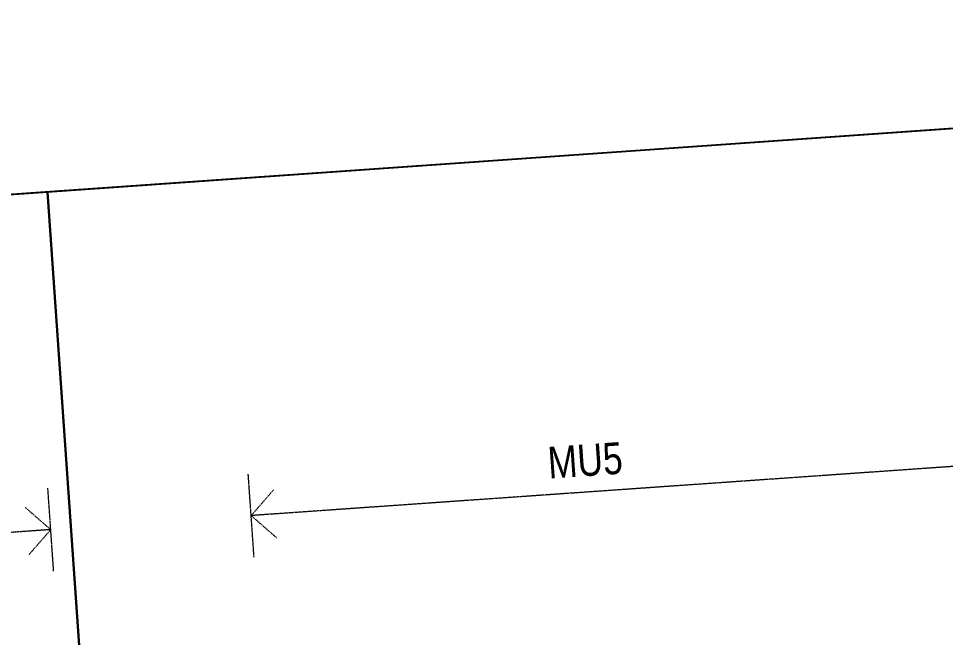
# Model space of a CAD drawing. Header units: metres. Extents: x 833997 to 840297, y 816389 to 819710.
# Drawn here: x 837592.5 to 837866.2, y 819527.6 to 819710.2 of the extents above; entities that cross this region are included whole.
import ezdxf

# ---------------------------------------------------------------- set-up
doc = ezdxf.new("R2010")
doc.units = ezdxf.units.M
doc.header["$LTSCALE"] = 30
doc.linetypes.add('DGN Style 2', pattern=[1.94727e-06, 0, -1.94727e-06])
doc.layers.add('AR-TXT-RM_MI_', color=4, linetype='Continuous')
doc.layers.add('BD_colour', color=1, linetype='DGN Style 2', lineweight=13)
doc.styles.get("Standard").update_dxf_attribs({"font": 'arial.ttf', "width": 0.8})

# ---------------------------------------------------------------- blocks, each defined once
blk = doc.blocks.new('P6-7 elevation')
at = {"layer": 'BD_colour'}
for points in [[(-378255.3, 220680.8), (-378255.3, 5000.3)], [(-385326.4, 12071.4), (-378255.3, 5000.3), (-371184.3, 12071.4)], [(-366005, 5000.3), (-390505.7, 5000.3)]]:
    blk.add_lwpolyline(points, dxfattribs=at)
at = {"layer": 'AR-TXT-RM_MI_', "color": 1, "width": 0.8}
blk.add_text('MU5', height=9360, rotation=90, dxfattribs=at).set_placement((-382971.1, 93474.1))
blk = doc.blocks.new('A$C6BBC011B')
at = {"layer": 'BD_colour'}
for points in [[(-5994, 482323), (-5994, 506824)], [(-13065, 501644), (-5994, 494573), (-13065, 487502)], [(-5994, 494573), (-125792, 494573)]]:
    blk.add_lwpolyline(points, dxfattribs=at)
at = {"layer": 'Defpoints', "color": 2}
blk.add_lwpolyline([(-1241324, 0), (0, 0), (0, 594000), (-1241324, 594000)], close=True, dxfattribs=at)
at = {"layer": 'Defpoints', "color": 250}
for points in [[(-106451, 0), (733549, 0), (733549, 594000), (-106451, 594000)], [(0, 0), (332712, 0), (332712, 594000), (0, 594000)]]:
    blk.add_lwpolyline(points, close=True, dxfattribs=at)
at = {"rotation": 270}
blk.add_blockref('P6-7 elevation', (48322, 116318), dxfattribs=at)

msp = doc.modelspace()

# ---------------------------------------------------------------- block references
at = {"layer": 'Defpoints', "xscale": 0.001, "yscale": 0.001, "zscale": 0.001, "rotation": 4.000303780547992}
msp.add_blockref('A$C6BBC011B', (837642.51, 819066.45), dxfattribs=at)

doc.saveas('drawing.dxf')
